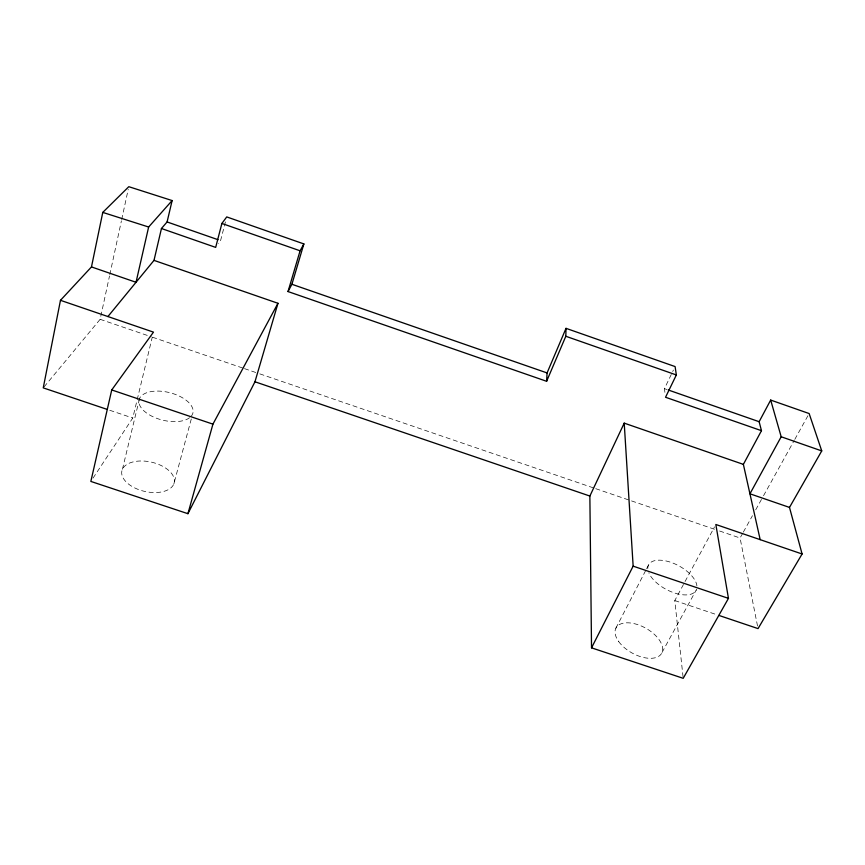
<?xml version="1.0" encoding="UTF-8"?>
<svg xmlns="http://www.w3.org/2000/svg" width="865" height="865" viewBox="0 0 865 865"><rect width="100%" height="100%" fill="white"/><g stroke="black" fill="none" stroke-linecap="round" stroke-linejoin="round"><path stroke-width="0.65" stroke-dasharray="4.33 3.24" d="M44.115 386.839L100.145 319.315L109.509 275.978M109.79 274.67L121.414 220.824M121.706 219.515L128.225 189.316M93.052 478.086L132.767 418.022L152.218 337.328M122.43 469.252L139.579 398.387M225.441 221.905L220.575 240.589L218.477 243.508M173.876 483.805A26.826 15.019 12.7 0 0 139.741 461.013A26.826 15.019 12.7 0 0 130.539 485.525A26.826 15.019 12.7 0 0 173.876 483.805L191.965 416.443M664.915 392.342L664.439 388.666L673.413 370.058M615.848 628.25L646.025 569.84M646.642 568.651L648.49 565.072M683.058 676.971L674.787 600.559L684.41 582.729M685.048 581.54L714.544 526.861M662.06 652.426L696.476 589.573A26.956 13.375 28.3 0 1 673.467 592.612A26.956 13.375 28.3 0 1 648.826 572.803M757.524 625.979L740.072 537.998L742.678 533.305M743.327 532.126L752.453 515.691M755.707 509.82L762.876 496.91M763.525 495.732L794.157 440.555M794.805 439.377L809.143 413.546M109.747 410.269L132.767 418.022M674.787 600.559L716.415 614.582M100.145 319.315L151.234 336.766M152.51 337.209L243.206 368.198M244.481 368.631L258.527 373.442M259.803 373.875L594.46 488.238M595.736 488.671L714.522 529.272M719.637 531.013L740.072 537.998M664.439 388.666L666.969 389.542M189.597 417.73A27.723 14.197 13.8 0 1 142.909 409.848A27.723 14.197 13.8 0 1 164.674 391.64A27.723 14.197 13.8 0 1 190.43 417.038M647.82 568.629A26.956 13.375 28.3 0 1 671.305 562.477A26.956 13.375 28.3 0 1 696.92 585.919M618.659 641.506A26.112 14.175 29.2 0 0 659.876 655.465A26.112 14.175 29.2 0 0 638.024 624.735A26.112 14.175 29.2 0 0 618.659 641.506"/><path stroke-width="1.3" d="M107.92 316.547L154.002 260.376L161.452 228.511L215.677 247.39L221.883 223.462L226.738 216.92L303.875 243.93L300.09 250.796L288.023 291.559L546.615 381.292L565.818 336.269L566.024 328.343L675.1 366.576L676.344 374.956L665.542 397.262L761.47 430.684L743.37 464.375L760.173 539.641M546.615 381.292L547.069 372.934L566.024 328.343M161.452 228.511L167.086 221.948L172.124 200.561L128.799 186.689L102.773 212.401L91.474 266.928L60.474 300.317L43.25 387.877L107.184 409.404M172.124 200.561L148.639 227.019L136.032 282.282L91.474 266.928M60.474 300.317L153.473 332.128L111.736 389.942L90.847 481.427L187.921 513.691L254.959 381.779L277.968 303.291L154.002 260.376M187.921 513.691L212.931 424.142L277.968 303.291M288.023 291.559L291.905 284.271L303.875 243.93M718.934 615.426L758.043 628.606L802.093 553.989L715.831 524.482L728.46 598.364L683.199 678.311L591.53 647.842L589.865 496.045L624.216 423.136L743.37 464.375M591.53 647.842L633.148 566.153L624.216 423.136M761.47 430.684L759.135 421.709L770.683 400.073L809.143 413.546L821.75 450.914L789.496 507.42L802.093 553.989M770.683 400.073L781.182 436.771L749.944 493.796L789.496 507.42M102.773 212.401L148.639 227.019M111.736 389.942L212.931 424.142M633.148 566.153L728.46 598.364M254.959 381.779L589.865 496.045M167.086 221.948L218.023 239.702M781.182 436.771L821.75 450.914M291.905 284.271L547.069 372.934M565.818 336.269L676.344 374.956M221.883 223.462L300.09 250.796M668.234 389.985L759.135 421.709"/></g></svg>
